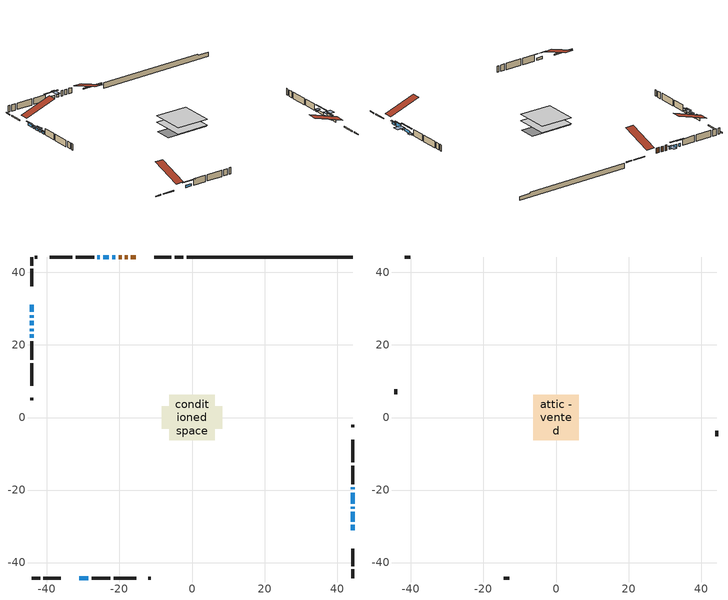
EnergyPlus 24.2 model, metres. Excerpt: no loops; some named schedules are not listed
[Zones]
conditioned space
 floor outside (Floor1 construction): -0.78,-0.78 -0.78,0.78 0.78,0.78 0.78,-0.78 z0.8
 floor outside (Floor2 construction): -3.25,-3.25 -3.25,3.25 3.25,3.25 3.25,-3.25 z0.8
 floor outside (Floor3 construction): -1.52,-1.52 -1.52,1.52 1.52,1.52 1.52,-1.52 z0.8
 floor adiabatic (AdiabaticFloorConstruction): -6.33,-6.33 -6.33,6.33 6.33,6.33 6.33,-6.33 z0.8
 floor foundation (Slab1 construction): -8.36,-3.07 -8.36,3.07 8.36,3.07 8.36,-3.07 z-1.18
 wall outside (RimJoist1 construction): -2.38,44.27 -4.74,44.27 / -44.27,-44.27 -41.91,-44.27 / -44.27,44.27 -44.27,41.91 / 44.27,-44.27 44.27,-41.91 z0.8:1.1
 wall outside (RimJoist3 construction): -5.67,44.27 -10.39,44.27 / -40.98,-44.27 -36.26,-44.27 / -44.27,40.98 -44.27,36.26 / 44.27,-40.98 44.27,-36.26 z0.8:1.1
 wall outside (AdiabaticWallConstruction 1): -15.5,44.27 -16.84,44.27 / -17.77,44.27 -18.52,44.27 / -19.44,44.27 -20.19,44.27 z0.8:2.83
 wall outside (AdiabaticWallConstruction): -31.15,-44.27 -28.61,-44.27 z0.8:1.61; -21.11,44.27 -22.03,44.27 / -44.27,31.15 -44.27,29.12 z0.8:1.82; -22.96,44.27 -24.53,44.27 z0.8:1.92; 44.27,-31.15 44.27,-29.63 / 44.27,-23.74 44.27,-20.69 / -44.27,24.45 -44.27,23.84 z0.8:1.72; 44.27,-28.7 44.27,-26.05 z0.8:2.38; 44.27,-25.13 44.27,-24.67 / 44.27,-19.77 44.27,-19.3 z0.8:1.11; -44.27,28.19 -44.27,27.58 z0.8:2.02; -44.27,26.65 -44.27,25.38 / -44.27,22.92 -44.27,22 z0.8:1.62; -25.46,44.27 -26.07,44.27 z0.8:1.87
 wall outside (Wall1 construction): -27,44.27 -32.13,44.27 / -27.68,-44.27 -22.55,-44.27 / -44.27,21.07 -44.27,15.94 / 44.27,-18.38 44.27,-13.25 z0.8:3.24
 wall outside (Wall2 construction): -33.06,44.27 -39.29,44.27 / -21.62,-44.27 -15.39,-44.27 / -44.27,15.01 -44.27,8.78 / 44.27,-12.32 44.27,-6.08 z0.8:3.24
 wall outside (Wall4 construction): -42.65,44.27 -43.34,44.27 / -12.03,-44.27 -11.34,-44.27 / -44.27,5.42 -44.27,4.73 / 44.27,-2.72 44.27,-2.03 z0.8:3.24
 wall foundation (FoundationWall1 construction): -1.45,44.27,-1.18 -1.45,44.27,0.8 39.7,44.27,0.8 39.7,44.27,0.31 44.27,44.27,0.31 44.27,44.27,-1.18
 window (WindowConstruction): -31.15,-44.27 -28.61,-44.27 z0.8:1.61
 window (WindowConstruction 5): -21.11,44.27 -22.03,44.27 z0.8:1.81
 window (WindowConstruction 6): -22.96,44.27 -24.53,44.27 z0.8:1.92
 window (WindowConstruction 7): 44.27,-31.15 44.27,-29.63 z0.8:1.71
 window (WindowConstruction 8): 44.27,-28.7 44.27,-26.05 z0.8:2.38
 window (WindowConstruction 9): -44.27,31.15 -44.27,29.12 z0.8:1.81
 window (WindowConstruction 13): 44.27,-25.13 44.27,-24.67 z0.8:1.1
 window (WindowConstruction 12): -44.27,28.19 -44.27,27.58 z0.8:2.02
 window (WindowConstruction 1): 44.27,-23.74 44.27,-20.69 z0.8:1.71
 window (WindowConstruction 2): -44.27,26.65 -44.27,25.38 z0.8:1.61
 window (WindowConstruction 10): -44.27,24.45 -44.27,23.84 z0.8:1.71
 window (WindowConstruction 11): 44.27,-19.76 44.27,-19.31 z0.8:1.1
 window (WindowConstruction 3): -44.27,22.91 -44.27,22 z0.8:1.61
 window (WindowConstruction 4): -25.46,44.27 -26.07,44.27 z0.8:1.87
 door (Door): -15.5,44.27 -16.84,44.27 z0.8:2.83
 door (Door 1): -17.77,44.27 -18.51,44.27 z0.8:2.83
 door (Door 2): -19.44,44.27 -20.18,44.27 z0.8:2.83
 ceiling adiabatic (AdiabaticFloorConstruction): 6.33,-6.33 6.33,6.33 -6.33,6.33 -6.33,-6.33 z0.8
attic - vented
 floor to conditioned space (Floor4 construction Reversed): -6.33,-6.33 -6.33,6.33 6.33,6.33 6.33,-6.33 z3.24
 wall outside (Wall3 construction): -40.22,44.27 -41.73,44.27 / -14.46,-44.27 -12.95,-44.27 / -44.27,7.85 -44.27,6.35 / 44.27,-5.16 44.27,-3.65 z0.8:3.24
 roof outside (Roof1 construction): -14.57,44.27,3.24 -14.57,31.95,7.35 -11.32,31.95,7.35 -11.32,44.27,3.24; -32.08,-44.27,3.24 -32.08,-31.95,7.35 -35.33,-31.95,7.35 -35.33,-44.27,3.24; -44.27,32.08,3.24 -31.95,32.08,7.35 -31.95,35.33,7.35 -44.27,35.33,3.24; 44.27,-32.08,3.24 31.95,-32.08,7.35 31.95,-35.33,7.35 44.27,-35.33,3.24
shading: -27.09,-44.27 -32.67,-44.27 -32.67,-44.57 -27.09,-44.57 z3.13; -22.33,44.27 -20.81,44.27 -20.81,47.32 -22.33,47.32 z2.11; -26.05,44.27 -21.44,44.27 -21.44,44.57 -26.05,44.57 z3.44; 44.27,-29.33 44.27,-31.45 44.73,-31.45 44.73,-29.33 z2.01; 44.27,-25.76 44.27,-29 44.73,-29 44.73,-25.76 z2.67; -44.27,28.66 -44.27,31.61 -44.73,31.61 -44.73,28.66 z2.28; 44.27,-23.76 44.27,-26.04 47.32,-26.04 47.32,-23.76 z2.02; 44.27,-19.17 44.27,-25.26 44.57,-25.26 44.57,-19.17 z3.24; -44.27,24.92 -44.27,27.11 -44.73,27.11 -44.73,24.92 z2.07; -44.27,22.93 -44.27,25.36 -44.73,25.36 -44.73,22.93 z2.63; 44.27,-19.01 44.27,-20.06 45.64,-20.06 45.64,-19.01 z1.4; -44.27,21.54 -44.27,23.37 -44.73,23.37 -44.73,21.54 z2.07; -27.59,44.27 -23.94,44.27 -23.94,44.57 -27.59,44.57 z3.39
[Building]
Building 1: Terrain=Suburbs
[Site:Location]
Yarmouth AP_NS: Latitude {deg}=43.83; Longitude {deg}=-66.09; Time Zone {hr}=-4; Elevation {m}=43; Keep Site Location Information=Yes
[Site:GroundTemperature:Shallow]
4.08235, 2.59375, 2.47453, 3.18095, 6.01682, 8.83948, 11.2866, 12.8368, 12.9685, 11.7076, 9.32295, 6.58688
[Site:WaterMainsTemperature]
Calculation Method=Schedule; Temperature Schedule=mains temperature schedule
[Material] Roughness=Rough; Thermal Absorptance=0.9
Name | Thickness {m} | Conductivity {W/m-K} | Density {kg/m3} | Specific Heat {J/kg-K} | Solar Absorptance | Visible Absorptance
asphalt or fiberglass shingles | 0.00635 | 0.162714 | 1121.4 | 1465.45 | 0.4 | 0.4
ceiling stud and cavity | 0.1397 | 0.0900535 | 65.682 | 1177.47 | 0.7 | 0.7
concrete 4.0 in. | 0.1016 | 1.803125 | 2242.8 | 837.4 | 0.7 | 0.7
concrete 8.0 in. | 0.2032 | 1.803125 | 2242.8 | 837.4 | 0.7 | 0.7
door material | 0.04445 | 0.053851 | 512.64 | 1214.23 | 0.7 | 0.7
door material 1 | 0.04445 | 0.188738 | 512.64 | 1214.23 | 0.7 | 0.7
floor covering | 0.0127 | 9.015625 | 54.468 | 1339.84 | 0.6 | 0.6
floor covering 1 | 0.0127 | 0.0433444 | 54.468 | 1339.84 | 0.6 | 0.6
floor rigid ins; wall rigid ins | 0.512978 | 0.029427 | 32.04 | 1214.23 | 0.7 | 0.7
floor stud and cavity | 0.0889 | 0.217151 | 50.32683 | 1063.81 | 0.7 | 0.7
floor stud and cavity 1 | 0.1397 | 0.0870696 | 92.3553 | 1139.71 | 0.7 | 0.7
floor stud and cavity 2 | 0.1397 | 0.078073 | 92.3553 | 1139.71 | 0.7 | 0.7
floor stud and cavity 3 | 0.1397 | 1.75129 | 37.0049 | 1207.88 | 0.7 | 0.7
furniture material conditioned space 1 | 0.1524 | 0.115458 | 640.8 | 1214.23 | 0.6 | 0.6
gypsum board | 0.0127 | 0.160291 | 801 | 837.4 | 0.6 | 0.6
osb sheathing 0.5 in. | 0.0127 | 0.115458 | 512.64 | 1214.23 | 0.7 | 0.7
osb sheathing 0.75 in. | 0.01905 | 0.115458 | 512.64 | 1214.23 | 0.7 | 0.7
osb sheathing 2.0 in. | 0.0508 | 0.115458 | 512.64 | 1214.23 | 0.7 | 0.7
rim joist stud and cavity | 0.0508 | 0.126838 | 50.32683 | 1063.81 | 0.6 | 0.6
rim joist stud and cavity 1 | 0.0508 | 0.033025 | 125.044 | 1163.47 | 0.6 | 0.6
wall stud and cavity | 0.1397 | 0.0964016 | 139.0536 | 1170.24 | 0.7 | 0.7
wall stud and cavity 1 | 0.1397 | 0.104668 | 139.0536 | 1170.24 | 0.7 | 0.7
wall stud and cavity 2 | 0.0889 | 6.1454 | 50.32683 | 1063.81 | 0.6 | 0.6
wall stud and cavity 3 | 0.1397 | 0.241647 | 139.0536 | 1170.24 | 0.7 | 0.7
wall stud and cavity 4 | 0.0889 | 0.380278 | 52.3479 | 1209.89 | 0.7 | 0.7
wall stud and cavity 5 | 0.0889 | 0.391764 | 83.0341 | 1211.67 | 0.7 | 0.7
wood siding | 0.0254 | 0.102417 | 544.68 | 1172.36 | 0.4 | 0.4
wood siding 1 | 0.00254 | 0.102417 | 544.68 | 1172.36 | 0.4 | 0.4
wood siding 2; wood siding 3; wood siding 4 | 0.0254 | 0.102417 | 544.68 | 1172.36 | 0.7 | 0.7
[WindowMaterial:SimpleGlazingSystem]
Name | U-Factor {W/m2-K} | Solar Heat Gain Coefficient
WindowMaterial | 2.77995 | 0.57
WindowMaterial 1 | 2.78222 | 0.56
WindowMaterial 10 | 4.57874 | 0.53
WindowMaterial 11 | 5.14938 | 0.64
WindowMaterial 2 | 2.77484 | 0.54
WindowMaterial 3 | 2.76689 | 0.48
WindowMaterial 4 | 2.77597 | 0.52
WindowMaterial 5 | 2.787898 | 0.61
WindowMaterial 6 | 2.78392 | 0.59
WindowMaterial 7 | 2.7913 | 0.7
WindowMaterial 8 | 2.77825 | 0.53
WindowMaterial 9 | 2.97868 | 0.61
[Construction]
AdiabaticFloorConstruction: floor stud and cavity 3, floor rigid ins, osb sheathing 0.75 in., floor covering 1
AdiabaticWallConstruction: wood siding 3, wall rigid ins, wall stud and cavity 4, gypsum board
AdiabaticWallConstruction 1: wood siding 4, wall rigid ins, wall stud and cavity 4, gypsum board
Door: door material
Door 1; Door 2: door material 1
Floor1 construction: floor stud and cavity, floor covering
Floor2 construction: floor stud and cavity 1, osb sheathing 0.75 in., floor covering 1
Floor3 construction: floor stud and cavity 2, osb sheathing 0.75 in., floor covering 1
Floor4 construction Reversed: gypsum board, ceiling stud and cavity
FoundationWall1 construction: concrete 8.0 in.
furniture construction conditioned space 1: furniture material conditioned space 1
PartitionWallConstruction: gypsum board, wall stud and cavity 5, gypsum board
RimJoist1 construction: wood siding 2, rim joist stud and cavity
RimJoist3 construction: wood siding 2, osb sheathing 2.0 in., rim joist stud and cavity 1
Roof1 construction: asphalt or fiberglass shingles
Slab1 construction: concrete 4.0 in.
Wall1 construction: wood siding, osb sheathing 0.5 in., wall stud and cavity, gypsum board
Wall2 construction: wood siding, osb sheathing 0.5 in., wall stud and cavity 1, gypsum board
Wall3 construction: wood siding 1, wall stud and cavity 2
Wall4 construction: wood siding, osb sheathing 0.5 in., wall stud and cavity 3, gypsum board
WindowConstruction; WindowConstruction 2: WindowMaterial
WindowConstruction 1: WindowMaterial 1
WindowConstruction 10: WindowMaterial 9
WindowConstruction 11; WindowConstruction 13: WindowMaterial 10
WindowConstruction 12: WindowMaterial 11
WindowConstruction 3: WindowMaterial 2
WindowConstruction 4: WindowMaterial 3
WindowConstruction 5: WindowMaterial 4
WindowConstruction 6: WindowMaterial 5
WindowConstruction 7: WindowMaterial 6
WindowConstruction 8: WindowMaterial 7
WindowConstruction 9: WindowMaterial 8
[Zone] Multiplier=1; Part of Total Floor Area=Yes
Name | Volume {m3}
attic - vented | 106.827
conditioned space | 577.1
[Space]
Name | Zone | Volume {m3}
attic - vented 1 | attic - vented | 106.827
conditioned space 1 | conditioned space | 577.1
[ZoneInfiltration:EffectiveLeakageArea]
infil attic - vented 1: Zone or Space=attic - vented 1; Schedule=Always On Discrete; Effective Air Leakage Area {cm2}=5824; Stack Coefficient=0.000455282; Wind Coefficient=1.44165e-05
[ZoneMixing]
whole house fan mix: Zone or Space=attic - vented; Schedule=Always On Continuous; Design Flow Rate Calculation Method=Flow/Zone; Design Flow Rate {m3/s}=0; Source Zone or Space=conditioned space
[SurfaceProperty:ExposedFoundationPerimeter]
Slab1: Exposed Perimeter Calculation Method=TotalExposedPerimeter; Total Exposed Perimeter {m}=45.72
[InternalMass] Zone or ZoneList=conditioned space; Space or SpaceList=conditioned space 1
Name | Construction | Surface Area {m2}
furniture mass conditioned space 1 | furniture construction conditioned space 1 | 126.744
partition wall mass | PartitionWallConstruction | 316.861
[Lights]
interior lighting: Zone or ZoneList or Space or SpaceList=conditioned space 1; Schedule=interior lighting schedule; Design Level Calculation Method=LightingLevel; Lighting Level {W}=343.2; Return Air Fraction=0; Fraction Radiant=0.6; Fraction Visible=0.2; Fraction Replaceable=1
[People]
occupants: Zone or ZoneList or Space or SpaceList=conditioned space 1; Number of People Schedule=occupants schedule; Number of People Calculation Method=People; Number of People=3; Fraction Radiant=0.314171; Sensible Heat Fraction=0.56303; Activity Level Schedule=occupants activity schedule; Carbon Dioxide Generation Rate {m3/s-W}=0; Enable ASHRAE 55 Comfort Warnings=No; Mean Radiant Temperature Calculation Type=EnclosureAveraged
[ElectricEquipment] Zone or ZoneList or Space or SpaceList=conditioned space 1; Design Level Calculation Method=EquipmentLevel
Name | Schedule | Design Level {W} | Fraction Latent | Fraction Radiant | Fraction Lost
clothes dryer | clothes dryer schedule | 140.772 | 0.015 | 0.081 | 0.85
clothes washer | clothes washer schedule | 32.1985 | 0.03 | 0.162 | 0.7
cooking range | cooking range schedule | 215.147 | 0.08 | 0.432 | 0.2
dishwasher | dishwasher schedule | 66.8632 | 0.3 | 0.18 | 0.4
fridge | fridge schedule | 72.9452 | 0 | 0.6 | 0
mech vent bath fan 0 | mech vent bath fan 0 schedule | 50.2 | 0 | 0 | 1
mech vent house fan | mech vent house fan schedule | 0 | 0 | 0 | 1
mech vent house fan cfis | mech vent house fan cfis schedule | 0 | 0 | 0 | 0
mech vent range fan 0 | mech vent range fan 0 schedule | 57 | 0 | 0 | 1
misc plug loads | misc plug loads schedule | 494.7 | 0.045 | 0.513 | 0.1
whole house fan | Always On Discrete | 0 | 0 | 0 | 1
[OtherEquipment] Zone or ZoneList or Space or SpaceList=conditioned space 1; Design Level Calculation Method=EquipmentLevel
Name | Fuel Type | Schedule | Design Level {W} | Fraction Latent | Fraction Radiant | Fraction Lost
clothes dryer 1 | Electricity | clothes dryer schedule | 0 | 0.015 | 0.081 | 0.85
cooking range 1 | Electricity | cooking range schedule | 0 | 0.08 | 0.432 | 0.2
general water use latent | None | general water use schedule | 62.594 | 1 | 0 | 0
general water use sensible | None | general water use schedule | -61.6891 | 0 | 0.6 | 0
mech vent house fan latent load | None | Always On Discrete | 0 | 1 | 0 | 0
mech vent house fan sensible load | None | Always On Discrete | 0 | 0 | 0 | 0
water heater energy adjustment1 | Electricity | Always On Discrete | 0.01 | 0 | 0 | 1
[ZoneInfiltration:DesignFlowRate] Zone or ZoneList or Space or SpaceList=conditioned space 1; Schedule=Always On Discrete; Design Flow Rate Calculation Method=Flow/Zone; Design Flow Rate {m3/s}=0
infil flow; natural vent flow; whole house fan flow
[Foundation:Kiva]
Foundation Kiva 1: Initial Indoor Air Temperature {C}=18; Wall Height Above Grade {m}=0.800009; Wall Depth Below Slab {m}=0.2032
[Foundation:Kiva:Settings]
Soil Conductivity {W/m-K}=0.849921; Soil Density {kg/m3}=1842.3; Soil Specific Heat {J/kg-K}=418.7; Ground Solar Absorptivity=0.9; Ground Thermal Absorptivity=0.9; Ground Surface Roughness {m}=0.03; Far-Field Width {m}=40; Deep-Ground Boundary Condition=ZeroFlux; Deep-Ground Depth {m}=40; Minimum Cell Dimension {m}=0.2; Maximum Cell Growth Coefficient=3; Simulation Timestep=Timestep
[Exterior:Lights]
exterior lighting: Schedule=exterior lighting schedule; Design Level {W}=75.6
[Schedule:Constant]
Name | Hourly Value
Always On Continuous; mech vent house fan schedule; mech vent house fan cfis schedule; Always On Discrete | 1
occupants activity schedule | 117.228
fridge schedule | 0
[Schedule:Week:Daily]
interior lighting schedule Week Rule - Jan1-Jan27: interior lighting schedule day, interior lighting schedule day, interior lighting schedule day, interior lighting schedule day, interior lighting schedule day, interior lighting schedule day, interior lighting schedule day, interior lighting schedule default day, interior lighting schedule default day, interior lighting schedule default day, interior lighting schedule default day, interior lighting schedule default day
interior lighting schedule Week Rule - Jan28-Feb3: interior lighting schedule day, interior lighting schedule day, interior lighting schedule day, interior lighting schedule day, interior lighting schedule day 1, interior lighting schedule day 1, interior lighting schedule day 1, interior lighting schedule default day, interior lighting schedule default day, interior lighting schedule default day, interior lighting schedule default day, interior lighting schedule default day
interior lighting schedule Week Rule - Feb4-Feb24: interior lighting schedule day 1, interior lighting schedule day 1, interior lighting schedule day 1, interior lighting schedule day 1, interior lighting schedule day 1, interior lighting schedule day 1, interior lighting schedule day 1, interior lighting schedule default day, interior lighting schedule default day, interior lighting schedule default day, interior lighting schedule default day, interior lighting schedule default day
interior lighting schedule Week Rule - Feb25-Mar3: interior lighting schedule day 1, interior lighting schedule day 1, interior lighting schedule day 1, interior lighting schedule day 1, interior lighting schedule day 2, interior lighting schedule day 2, interior lighting schedule day 2, interior lighting schedule default day, interior lighting schedule default day, interior lighting schedule default day, interior lighting schedule default day, interior lighting schedule default day
interior lighting schedule Week Rule - Mar4-Mar31: interior lighting schedule day 2, interior lighting schedule day 2, interior lighting schedule day 2, interior lighting schedule day 2, interior lighting schedule day 2, interior lighting schedule day 2, interior lighting schedule day 2, interior lighting schedule default day, interior lighting schedule default day, interior lighting schedule default day, interior lighting schedule default day, interior lighting schedule default day
interior lighting schedule Week Rule - Apr1-Apr28: interior lighting schedule day 3, interior lighting schedule day 3, interior lighting schedule day 3, interior lighting schedule day 3, interior lighting schedule day 3, interior lighting schedule day 3, interior lighting schedule day 3, interior lighting schedule default day, interior lighting schedule default day, interior lighting schedule default day, interior lighting schedule default day, interior lighting schedule default day
interior lighting schedule Week Rule - Apr29-May5: interior lighting schedule day 3, interior lighting schedule day 3, interior lighting schedule day 4, interior lighting schedule day 4, interior lighting schedule day 4, interior lighting schedule day 4, interior lighting schedule day 4, interior lighting schedule default day, interior lighting schedule default day, interior lighting schedule default day, interior lighting schedule default day, interior lighting schedule default day
interior lighting schedule Week Rule - May6-May26: interior lighting schedule day 4, interior lighting schedule day 4, interior lighting schedule day 4, interior lighting schedule day 4, interior lighting schedule day 4, interior lighting schedule day 4, interior lighting schedule day 4, interior lighting schedule default day, interior lighting schedule default day, interior lighting schedule default day, interior lighting schedule default day, interior lighting schedule default day
interior lighting schedule Week Rule - May27-Jun2: interior lighting schedule day 4, interior lighting schedule day 4, interior lighting schedule day 4, interior lighting schedule day 4, interior lighting schedule day 4, interior lighting schedule day 5, interior lighting schedule day 5, interior lighting schedule default day, interior lighting schedule default day, interior lighting schedule default day, interior lighting schedule default day, interior lighting schedule default day
interior lighting schedule Week Rule - Jun3-Jun30: interior lighting schedule day 5, interior lighting schedule day 5, interior lighting schedule day 5, interior lighting schedule day 5, interior lighting schedule day 5, interior lighting schedule day 5, interior lighting schedule day 5, interior lighting schedule default day, interior lighting schedule default day, interior lighting schedule default day, interior lighting schedule default day, interior lighting schedule default day
interior lighting schedule Week Rule - Jul1-Jul28: interior lighting schedule day 6, interior lighting schedule day 6, interior lighting schedule day 6, interior lighting schedule day 6, interior lighting schedule day 6, interior lighting schedule day 6, interior lighting schedule day 6, interior lighting schedule default day, interior lighting schedule default day, interior lighting schedule default day, interior lighting schedule default day, interior lighting schedule default day
interior lighting schedule Week Rule - Jul29-Aug4: interior lighting schedule day 6, interior lighting schedule day 6, interior lighting schedule day 6, interior lighting schedule day 7, interior lighting schedule day 7, interior lighting schedule day 7, interior lighting schedule day 7, interior lighting schedule default day, interior lighting schedule default day, interior lighting schedule default day, interior lighting schedule default day, interior lighting schedule default day
interior lighting schedule Week Rule - Aug5-Aug25: interior lighting schedule day 7, interior lighting schedule day 7, interior lighting schedule day 7, interior lighting schedule day 7, interior lighting schedule day 7, interior lighting schedule day 7, interior lighting schedule day 7, interior lighting schedule default day, interior lighting schedule default day, interior lighting schedule default day, interior lighting schedule default day, interior lighting schedule default day
interior lighting schedule Week Rule - Aug26-Sep1: interior lighting schedule day 7, interior lighting schedule day 7, interior lighting schedule day 7, interior lighting schedule day 7, interior lighting schedule day 7, interior lighting schedule day 7, interior lighting schedule day 8, interior lighting schedule default day, interior lighting schedule default day, interior lighting schedule default day, interior lighting schedule default day, interior lighting schedule default day
interior lighting schedule Week Rule - Sep2-Sep29: interior lighting schedule day 8, interior lighting schedule day 8, interior lighting schedule day 8, interior lighting schedule day 8, interior lighting schedule day 8, interior lighting schedule day 8, interior lighting schedule day 8, interior lighting schedule default day, interior lighting schedule default day, interior lighting schedule default day, interior lighting schedule default day, interior lighting schedule default day
interior lighting schedule Week Rule - Sep30-Oct6: interior lighting schedule day 8, interior lighting schedule day 9, interior lighting schedule day 9, interior lighting schedule day 9, interior lighting schedule day 9, interior lighting schedule day 9, interior lighting schedule day 9, interior lighting schedule default day, interior lighting schedule default day, interior lighting schedule default day, interior lighting schedule default day, interior lighting schedule default day
interior lighting schedule Week Rule - Oct7-Oct27: interior lighting schedule day 9, interior lighting schedule day 9, interior lighting schedule day 9, interior lighting schedule day 9, interior lighting schedule day 9, interior lighting schedule day 9, interior lighting schedule day 9, interior lighting schedule default day, interior lighting schedule default day, interior lighting schedule default day, interior lighting schedule default day, interior lighting schedule default day
interior lighting schedule Week Rule - Oct28-Nov3: interior lighting schedule day 9, interior lighting schedule day 9, interior lighting schedule day 9, interior lighting schedule day 9, interior lighting schedule day 10, interior lighting schedule day 10, interior lighting schedule day 10, interior lighting schedule default day, interior lighting schedule default day, interior lighting schedule default day, interior lighting schedule default day, interior lighting schedule default day
interior lighting schedule Week Rule - Nov4-Nov24: interior lighting schedule day 10, interior lighting schedule day 10, interior lighting schedule day 10, interior lighting schedule day 10, interior lighting schedule day 10, interior lighting schedule day 10, interior lighting schedule day 10, interior lighting schedule default day, interior lighting schedule default day, interior lighting schedule default day, interior lighting schedule default day, interior lighting schedule default day
interior lighting schedule Week Rule - Nov25-Dec1: interior lighting schedule day 10, interior lighting schedule day 10, interior lighting schedule day 10, interior lighting schedule day 10, interior lighting schedule day 10, interior lighting schedule day 10, interior lighting schedule day 11, interior lighting schedule default day, interior lighting schedule default day, interior lighting schedule default day, interior lighting schedule default day, interior lighting schedule default day
interior lighting schedule Week Rule - Dec2-Dec31: interior lighting schedule day 11, interior lighting schedule day 11, interior lighting schedule day 11, interior lighting schedule day 11, interior lighting schedule day 11, interior lighting schedule day 11, interior lighting schedule day 11, interior lighting schedule default day, interior lighting schedule default day, interior lighting schedule default day, interior lighting schedule default day, interior lighting schedule default day
occupants schedule Week Rule - Jan1-Dec31: occupants schedule day, occupants schedule day, occupants schedule day, occupants schedule day, occupants schedule day, occupants schedule day, occupants schedule day, occupants schedule default day, occupants schedule default day, occupants schedule default day, occupants schedule default day, occupants schedule default day
clothes dryer schedule Week Rule - Jan1-Dec31: clothes dryer schedule day, clothes dryer schedule day, clothes dryer schedule day, clothes dryer schedule day, clothes dryer schedule day, clothes dryer schedule day, clothes dryer schedule day, clothes dryer schedule default day, clothes dryer schedule default day, clothes dryer schedule default day, clothes dryer schedule default day, clothes dryer schedule default day
clothes washer schedule Week Rule - Jan1-Dec31: clothes washer schedule day, clothes washer schedule day, clothes washer schedule day, clothes washer schedule day, clothes washer schedule day, clothes washer schedule day, clothes washer schedule day, clothes washer schedule default day, clothes washer schedule default day, clothes washer schedule default day, clothes washer schedule default day, clothes washer schedule default day
cooking range schedule Week Rule - Jan1-Dec31: cooking range schedule day, cooking range schedule day, cooking range schedule day, cooking range schedule day, cooking range schedule day, cooking range schedule day, cooking range schedule day, cooking range schedule default day, cooking range schedule default day, cooking range schedule default day, cooking range schedule default day, cooking range schedule default day
dishwasher schedule Week Rule - Jan1-Dec31: dishwasher schedule day, dishwasher schedule day, dishwasher schedule day, dishwasher schedule day, dishwasher schedule day, dishwasher schedule day, dishwasher schedule day, dishwasher schedule default day, dishwasher schedule default day, dishwasher schedule default day, dishwasher schedule default day, dishwasher schedule default day
mech vent bath fan 0 schedule Week Rule - Jan1-Dec31: mech vent bath fan 0 schedule day, mech vent bath fan 0 schedule day, mech vent bath fan 0 schedule day, mech vent bath fan 0 schedule day, mech vent bath fan 0 schedule day, mech vent bath fan 0 schedule day, mech vent bath fan 0 schedule day, mech vent bath fan 0 schedule default day, mech vent bath fan 0 schedule default day, mech vent bath fan 0 schedule default day, mech vent bath fan 0 schedule default day, mech vent bath fan 0 schedule default day
mech vent range fan 0 schedule Week Rule - Jan1-Dec31: mech vent range fan 0 schedule day, mech vent range fan 0 schedule day, mech vent range fan 0 schedule day, mech vent range fan 0 schedule day, mech vent range fan 0 schedule day, mech vent range fan 0 schedule day, mech vent range fan 0 schedule day, mech vent range fan 0 schedule default day, mech vent range fan 0 schedule default day, mech vent range fan 0 schedule default day, mech vent range fan 0 schedule default day, mech vent range fan 0 schedule default day
misc plug loads schedule Week Rule - Jan1-Dec31: misc plug loads schedule day, misc plug loads schedule day, misc plug loads schedule day, misc plug loads schedule day, misc plug loads schedule day, misc plug loads schedule day, misc plug loads schedule day, misc plug loads schedule default day, misc plug loads schedule default day, misc plug loads schedule default day, misc plug loads schedule default day, misc plug loads schedule default day
general water use schedule Week Rule - Jan1-Dec31: general water use schedule day, general water use schedule day, general water use schedule day, general water use schedule day, general water use schedule day, general water use schedule day, general water use schedule day, general water use schedule default day, general water use schedule default day, general water use schedule default day, general water use schedule default day, general water use schedule default day
exterior lighting schedule Week Rule - Jan1-Jan27: exterior lighting schedule day, exterior lighting schedule day, exterior lighting schedule day, exterior lighting schedule day, exterior lighting schedule day, exterior lighting schedule day, exterior lighting schedule day, exterior lighting schedule default day, exterior lighting schedule default day, exterior lighting schedule default day, exterior lighting schedule default day, exterior lighting schedule default day
exterior lighting schedule Week Rule - Jan28-Feb3: exterior lighting schedule day, exterior lighting schedule day, exterior lighting schedule day, exterior lighting schedule day, exterior lighting schedule day 1, exterior lighting schedule day 1, exterior lighting schedule day 1, exterior lighting schedule default day, exterior lighting schedule default day, exterior lighting schedule default day, exterior lighting schedule default day, exterior lighting schedule default day
exterior lighting schedule Week Rule - Feb4-Feb24: exterior lighting schedule day 1, exterior lighting schedule day 1, exterior lighting schedule day 1, exterior lighting schedule day 1, exterior lighting schedule day 1, exterior lighting schedule day 1, exterior lighting schedule day 1, exterior lighting schedule default day, exterior lighting schedule default day, exterior lighting schedule default day, exterior lighting schedule default day, exterior lighting schedule default day
exterior lighting schedule Week Rule - Feb25-Mar3: exterior lighting schedule day 1, exterior lighting schedule day 1, exterior lighting schedule day 1, exterior lighting schedule day 1, exterior lighting schedule day 2, exterior lighting schedule day 2, exterior lighting schedule day 2, exterior lighting schedule default day, exterior lighting schedule default day, exterior lighting schedule default day, exterior lighting schedule default day, exterior lighting schedule default day
exterior lighting schedule Week Rule - Mar4-Mar31: exterior lighting schedule day 2, exterior lighting schedule day 2, exterior lighting schedule day 2, exterior lighting schedule day 2, exterior lighting schedule day 2, exterior lighting schedule day 2, exterior lighting schedule day 2, exterior lighting schedule default day, exterior lighting schedule default day, exterior lighting schedule default day, exterior lighting schedule default day, exterior lighting schedule default day
exterior lighting schedule Week Rule - Apr1-Apr28: exterior lighting schedule day 3, exterior lighting schedule day 3, exterior lighting schedule day 3, exterior lighting schedule day 3, exterior lighting schedule day 3, exterior lighting schedule day 3, exterior lighting schedule day 3, exterior lighting schedule default day, exterior lighting schedule default day, exterior lighting schedule default day, exterior lighting schedule default day, exterior lighting schedule default day
exterior lighting schedule Week Rule - Apr29-May5: exterior lighting schedule day 3, exterior lighting schedule day 3, exterior lighting schedule day 4, exterior lighting schedule day 4, exterior lighting schedule day 4, exterior lighting schedule day 4, exterior lighting schedule day 4, exterior lighting schedule default day, exterior lighting schedule default day, exterior lighting schedule default day, exterior lighting schedule default day, exterior lighting schedule default day
exterior lighting schedule Week Rule - May6-May26: exterior lighting schedule day 4, exterior lighting schedule day 4, exterior lighting schedule day 4, exterior lighting schedule day 4, exterior lighting schedule day 4, exterior lighting schedule day 4, exterior lighting schedule day 4, exterior lighting schedule default day, exterior lighting schedule default day, exterior lighting schedule default day, exterior lighting schedule default day, exterior lighting schedule default day
exterior lighting schedule Week Rule - May27-Jun2: exterior lighting schedule day 4, exterior lighting schedule day 4, exterior lighting schedule day 4, exterior lighting schedule day 4, exterior lighting schedule day 4, exterior lighting schedule day 5, exterior lighting schedule day 5, exterior lighting schedule default day, exterior lighting schedule default day, exterior lighting schedule default day, exterior lighting schedule default day, exterior lighting schedule default day
exterior lighting schedule Week Rule - Jun3-Jun30: exterior lighting schedule day 5, exterior lighting schedule day 5, exterior lighting schedule day 5, exterior lighting schedule day 5, exterior lighting schedule day 5, exterior lighting schedule day 5, exterior lighting schedule day 5, exterior lighting schedule default day, exterior lighting schedule default day, exterior lighting schedule default day, exterior lighting schedule default day, exterior lighting schedule default day
exterior lighting schedule Week Rule - Jul1-Jul28: exterior lighting schedule day 6, exterior lighting schedule day 6, exterior lighting schedule day 6, exterior lighting schedule day 6, exterior lighting schedule day 6, exterior lighting schedule day 6, exterior lighting schedule day 6, exterior lighting schedule default day, exterior lighting schedule default day, exterior lighting schedule default day, exterior lighting schedule default day, exterior lighting schedule default day
exterior lighting schedule Week Rule - Jul29-Aug4: exterior lighting schedule day 6, exterior lighting schedule day 6, exterior lighting schedule day 6, exterior lighting schedule day 7, exterior lighting schedule day 7, exterior lighting schedule day 7, exterior lighting schedule day 7, exterior lighting schedule default day, exterior lighting schedule default day, exterior lighting schedule default day, exterior lighting schedule default day, exterior lighting schedule default day
exterior lighting schedule Week Rule - Aug5-Aug25: exterior lighting schedule day 7, exterior lighting schedule day 7, exterior lighting schedule day 7, exterior lighting schedule day 7, exterior lighting schedule day 7, exterior lighting schedule day 7, exterior lighting schedule day 7, exterior lighting schedule default day, exterior lighting schedule default day, exterior lighting schedule default day, exterior lighting schedule default day, exterior lighting schedule default day
[Schedule:Year]
interior lighting schedule: interior lighting schedule Week Rule - Jan1-Jan27, 1, 1, 1, 27, interior lighting schedule Week Rule - Jan28-Feb3, 1, 28, 2, 3, interior lighting schedule Week Rule - Feb4-Feb24, 2, 4, 2, 24, interior lighting schedule Week Rule - Feb25-Mar3, 2, 25, 3, 3, interior lighting schedule Week Rule - Mar4-Mar31, 3, 4, 3, 31, interior lighting schedule Week Rule - Apr1-Apr28, 4, 1, 4, 28, interior lighting schedule Week Rule - Apr29-May5, 4, 29, 5, 5, interior lighting schedule Week Rule - May6-May26, 5, 6, 5, 26, interior lighting schedule Week Rule - May27-Jun2, 5, 27, 6, 2, interior lighting schedule Week Rule - Jun3-Jun30, 6, 3, 6, 30, interior lighting schedule Week Rule - Jul1-Jul28, 7, 1, 7, 28, interior lighting schedule Week Rule - Jul29-Aug4, 7, 29, 8, 4, interior lighting schedule Week Rule - Aug5-Aug25, 8, 5, 8, 25, interior lighting schedule Week Rule - Aug26-Sep1, 8, 26, 9, 1, interior lighting schedule Week Rule - Sep2-Sep29, 9, 2, 9, 29, interior lighting schedule Week Rule - Sep30-Oct6, 9, 30, 10, 6, interior lighting schedule Week Rule - Oct7-Oct27, 10, 7, 10, 27, interior lighting schedule Week Rule - Oct28-Nov3, 10, 28, 11, 3, interior lighting schedule Week Rule - Nov4-Nov24, 11, 4, 11, 24, interior lighting schedule Week Rule - Nov25-Dec1, 11, 25, 12, 1, interior lighting schedule Week Rule - Dec2-Dec31, 12, 2, 12, 31
occupants schedule: occupants schedule Week Rule - Jan1-Dec31, 1, 1, 12, 31
clothes dryer schedule: clothes dryer schedule Week Rule - Jan1-Dec31, 1, 1, 12, 31
clothes washer schedule: clothes washer schedule Week Rule - Jan1-Dec31, 1, 1, 12, 31
cooking range schedule: cooking range schedule Week Rule - Jan1-Dec31, 1, 1, 12, 31
dishwasher schedule: dishwasher schedule Week Rule - Jan1-Dec31, 1, 1, 12, 31
mech vent bath fan 0 schedule: mech vent bath fan 0 schedule Week Rule - Jan1-Dec31, 1, 1, 12, 31
mech vent range fan 0 schedule: mech vent range fan 0 schedule Week Rule - Jan1-Dec31, 1, 1, 12, 31
misc plug loads schedule: misc plug loads schedule Week Rule - Jan1-Dec31, 1, 1, 12, 31
general water use schedule: general water use schedule Week Rule - Jan1-Dec31, 1, 1, 12, 31
exterior lighting schedule: exterior lighting schedule Week Rule - Jan1-Jan27, 1, 1, 1, 27, exterior lighting schedule Week Rule - Jan28-Feb3, 1, 28, 2, 3, exterior lighting schedule Week Rule - Feb4-Feb24, 2, 4, 2, 24, exterior lighting schedule Week Rule - Feb25-Mar3, 2, 25, 3, 3, exterior lighting schedule Week Rule - Mar4-Mar31, 3, 4, 3, 31, exterior lighting schedule Week Rule - Apr1-Apr28, 4, 1, 4, 28, exterior lighting schedule Week Rule - Apr29-May5, 4, 29, 5, 5, exterior lighting schedule Week Rule - May6-May26, 5, 6, 5, 26, exterior lighting schedule Week Rule - May27-Jun2, 5, 27, 6, 2, exterior lighting schedule Week Rule - Jun3-Jun30, 6, 3, 6, 30, exterior lighting schedule Week Rule - Jul1-Jul28, 7, 1, 7, 28, exterior lighting schedule Week Rule - Jul29-Aug4, 7, 29, 8, 4, exterior lighting schedule Week Rule - Aug5-Aug25, 8, 5, 8, 25, exterior lighting schedule Week Rule - Aug26-Sep1, 8, 26, 9, 1, exterior lighting schedule Week Rule - Sep2-Sep29, 9, 2, 9, 29, exterior lighting schedule Week Rule - Sep30-Oct6, 9, 30, 10, 6, exterior lighting schedule Week Rule - Oct7-Oct27, 10, 7, 10, 27, exterior lighting schedule Week Rule - Oct28-Nov3, 10, 28, 11, 3, exterior lighting schedule Week Rule - Nov4-Nov24, 11, 4, 11, 24, exterior lighting schedule Week Rule - Nov25-Dec1, 11, 25, 12, 1, exterior lighting schedule Week Rule - Dec2-Dec31, 12, 2, 12, 31
[Schedule:Compact]
mains temperature schedule: Through: 01/01, For: AllDays, Until: 24:00, 8.11167, Through: 01/02, For: AllDays, Until: 24:00, 8.06167, Through: 01/03, For: AllDays, Until: 24:00, 8.01222, Through: 01/04, For: AllDays, Until: 24:00, 7.96333, Through: 01/05, For: AllDays, Until: 24:00, 7.91556, Through: 01/06, For: AllDays, Until: 24:00, 7.86889, Through: 01/07, For: AllDays, Until: 24:00, 7.82278, Through: 01/08, For: AllDays, Until: 24:00, 7.77778, Through: 01/09, For: AllDays, Until: 24:00, 7.73333, Through: 01/10, For: AllDays, Until: 24:00, 7.69056, Through: 01/11, For: AllDays, Until: 24:00, 7.64778, Through: 01/12, For: AllDays, Until: 24:00, 7.60667, Through: 01/13, For: AllDays, Until: 24:00, 7.56611, Through: 01/14, For: AllDays, Until: 24:00, 7.52722, Through: 01/15, For: AllDays, Until: 24:00, 7.48833, Through: 01/16, For: AllDays, Until: 24:00, 7.45111, Through: 01/17, For: AllDays, Until: 24:00, 7.415, Through: 01/18, For: AllDays, Until: 24:00, 7.37944, Through: 01/19, For: AllDays, Until: 24:00, 7.345, Through: 01/20, For: AllDays, Until: 24:00, 7.31222, Through: 01/21, For: AllDays, Until: 24:00, 7.28, Through: 01/22, For: AllDays, Until: 24:00, 7.24889, Through: 01/23, For: AllDays, Until: 24:00, 7.21889, Through: 01/24, For: AllDays, Until: 24:00, 7.18944, Through: 01/25, For: AllDays, Until: 24:00, 7.16167, Through: 01/26, For: AllDays, Until: 24:00, 7.135, Through: 01/27, For: AllDays, Until: 24:00, 7.10944, Through: 01/28, For: AllDays, Until: 24:00, 7.085, Through: 01/29, For: AllDays, Until: 24:00, 7.06167, Through: 01/30, For: AllDays, Until: 24:00, 7.03944, Through: 01/31, For: AllDays, Until: 24:00, 7.01833, Through: 02/01, For: AllDays, Until: 24:00, 6.99833, Through: 02/02, For: AllDays, Until: 24:00, 6.97944, Through: 02/03, For: AllDays, Until: 24:00, 6.96167, Through: 02/04, For: AllDays, Until: 24:00, 6.945, Through: 02/05, For: AllDays, Until: 24:00, 6.93, Through: 02/06, For: AllDays, Until: 24:00, 6.91556, Through: 02/07, For: AllDays, Until: 24:00, 6.90278, Through: 02/08, For: AllDays, Until: 24:00, 6.89111, Through: 02/09, For: AllDays, Until: 24:00, 6.88, Through: 02/10, For: AllDays, Until: 24:00, 6.87056, Through: 02/11, For: AllDays, Until: 24:00, 6.86222, Through: 02/12, For: AllDays, Until: 24:00, 6.85556, Through: 02/13, For: AllDays, Until: 24:00, 6.84944, Through: 02/14, For: AllDays, Until: 24:00, 6.845, Through: 02/15, For: AllDays, Until: 24:00, 6.84167, Through: 02/16, For: AllDays, Until: 24:00, 6.83889, Through: 02/17, For: AllDays, Until: 24:00, 6.83778, Through: 02/18, For: AllDays, Until: 24:00, 6.83833, Through: 02/19, For: AllDays, Until: 24:00, 6.83944, Through: 02/20, For: AllDays, Until: 24:00, 6.84222, Through: 02/21, For: AllDays, Until: 24:00, 6.84556, Through: 02/22, For: AllDays, Until: 24:00, 6.85056, Through: 02/23, For: AllDays, Until: 24:00, 6.85667, Through: 02/24, For: AllDays, Until: 24:00, 6.86389, Through: 02/25, For: AllDays, Until: 24:00, 6.87222, Through: 02/26, For: AllDays, Until: 24:00, 6.88222, Through: 02/27, For: AllDays, Until: 24:00, 6.89278, Through: 02/28, For: AllDays, Until: 24:00, 6.905, Through: 03/01, For: AllDays, Until: 24:00, 6.91833, Through: 03/02, For: AllDays, Until: 24:00, 6.93278, Through: 03/03, For: AllDays, Until: 24:00, 6.94833, Through: 03/04, For: AllDays, Until: 24:00, 6.965, Through: 03/05, For: AllDays, Until: 24:00, 6.98278, Through: 03/06, For: AllDays, Until: 24:00, 7.00167, Through: 03/07, For: AllDays, Until: 24:00, 7.02222, Through: 03/08, For: AllDays, Until: 24:00, 7.04333, Through: 03/09, For: AllDays, Until: 24:00, 7.06611, Through: 03/10, For: AllDays, Until: 24:00, 7.08944, Through: 03/11, For: AllDays, Until: 24:00, 7.11444, Through: 03/12, For: AllDays, Until: 24:00, 7.14, Through: 03/13, For: AllDays, Until: 24:00, 7.16722, Through: 03/14, For: AllDays, Until: 24:00, 7.195, Through: 03/15, For: AllDays, Until: 24:00, 7.22444, Through: 03/16, For: AllDays, Until: 24:00, 7.25444, Through: 03/17, For: AllDays, Until: 24:00, 7.28556, Through: 03/18, For: AllDays, Until: 24:00, 7.31833, Through: 03/19, For: AllDays, Until: 24:00, 7.35167, Through: 03/20, For: AllDays, Until: 24:00, 7.38611, Through: 03/21, For: AllDays, Until: 24:00, 7.42167, Through: 03/22, For: AllDays, Until: 24:00, 7.45833, Through: 03/23, For: AllDays, Until: 24:00, 7.49556, Through: 03/24, For: AllDays, Until: 24:00, 7.53444, Through: 03/25, For: AllDays, Until: 24:00, 7.57389, Through: 03/26, For: AllDays, Until: 24:00, 7.61444, Through: 03/27, For: AllDays, Until: 24:00, 7.65611, Through: 03/28, For: AllDays, Until: 24:00, 7.69833, Through: 03/29, For: AllDays, Until: 24:00, 7.74167, Through: 03/30, For: AllDays, Until: 24:00, 7.78611, Through: 03/31, For: AllDays, Until: 24:00, 7.83111, Through: 04/01, For: AllDays, Until: 24:00, 7.87778, Through: 04/02, For: AllDays, Until: 24:00, 7.92444, Through: 04/03, For: AllDays, Until: 24:00, 7.97278, Through: 04/04, For: AllDays, Until: 24:00, 8.02111, Through: 04/05, For: AllDays, Until: 24:00, 8.07111, Through: 04/06, For: AllDays, Until: 24:00, 8.12167, Through: 04/07, For: AllDays, Until: 24:00, 8.17278, Through: 04/08, For: AllDays, Until: 24:00, 8.225, Through: 04/09, For: AllDays, Until: 24:00, 8.27778, Through: 04/10, For: AllDays, Until: 24:00, 8.33111, Through: 04/11, For: AllDays, Until: 24:00, 8.38556, Through: 04/12, For: AllDays, Until: 24:00, 8.44111, Through: 04/13, For: AllDays, Until: 24:00, 8.49667, Through: 04/14, For: AllDays, Until: 24:00, 8.55333, Through: 04/15, For: AllDays, Until: 24:00, 8.61056, Through: 04/16, For: AllDays, Until: 24:00, 8.66833, Through: 04/17, For: AllDays, Until: 24:00, 8.72722, Through: 04/18, For: AllDays, Until: 24:00, 8.78667, Through: 04/19, For: AllDays, Until: 24:00, 8.84611, Through: 04/20, For: AllDays, Until: 24:00, 8.90667, Through: 04/21, For: AllDays, Until: 24:00, 8.96778, Through: 04/22, For: AllDays, Until: 24:00, 9.02944, Through: 04/23, For: AllDays, Until: 24:00, 9.09167, Through: 04/24, For: AllDays, Until: 24:00, 9.15444, Through: 04/25, For: AllDays, Until: 24:00, 9.21778, Through: 04/26, For: AllDays, Until: 24:00, 9.28111, Through: 04/27, For: AllDays, Until: 24:00, 9.34556, Through: 04/28, For: AllDays, Until: 24:00, 9.41, Through: 04/29, For: AllDays, Until: 24:00, 9.475, Through: 04/30, For: AllDays, Until: 24:00, 9.54056, Through: 05/01, For: AllDays, Until: 24:00, 9.60667, Through: 05/02, For: AllDays, Until: 24:00, 9.67278, Through: 05/03, For: AllDays, Until: 24:00, 9.73944, Through: 05/04, For: AllDays, Until: 24:00, 9.80667, Through: 05/05, For: AllDays, Until: 24:00, 9.87389, Through: 05/06, For: AllDays, Until: 24:00, 9.94111, Through: 05/07, For: AllDays, Until: 24:00, 10.0094, Through: 05/08, For: AllDays, Until: 24:00, 10.0772, Through: 05/09, For: AllDays, Until: 24:00, 10.1456, Through: 05/10, For: AllDays, Until: 24:00, 10.2144, Through: 05/11, For: AllDays, Until: 24:00, 10.2833, Through: 05/12, For: AllDays, Until: 24:00, 10.3522, Through: 05/13, For: AllDays, Until: 24:00, 10.4211, Through: 05/14, For: AllDays, Until: 24:00, 10.4906, Through: 05/15, For: AllDays, Until: 24:00, 10.56, Through: 05/16, For: AllDays, Until: 24:00, 10.6294, Through: 05/17, For: AllDays, Until: 24:00, 10.6989, Through: 05/18, For: AllDays, Until: 24:00, 10.7683, Through: 05/19, For: AllDays, Until: 24:00, 10.8383, Through: 05/20, For: AllDays, Until: 24:00, 10.9078, Through: 05/21, For: AllDays, Until: 24:00, 10.9772, Through: 05/22, For: AllDays, Until: 24:00, 11.0472, Through: 05/23, For: AllDays, Until: 24:00, 11.1167, Through: 05/24, For: AllDays, Until: 24:00, 11.1861, Through: 05/25, For: AllDays, Until: 24:00, 11.2556, Through: 05/26, For: AllDays, Until: 24:00, 11.325, Through: 05/27, For: AllDays, Until: 24:00, 11.3939, Through: 05/28, For: AllDays, Until: 24:00, 11.4633, Through: 05/29, For: AllDays, Until: 24:00, 11.5317, Through: 05/30, For: AllDays, Until: 24:00, 11.6006, Through: 05/31, For: AllDays, Until: 24:00, 11.6689, Through: 06/01, For: AllDays, Until: 24:00, 11.7372, Through: 06/02, For: AllDays, Until: 24:00, 11.805, Through: 06/03, For: AllDays, Until: 24:00, 11.8728, Through: 06/04, For: AllDays, Until: 24:00, 11.9406, Through: 06/05, For: AllDays, Until: 24:00, 12.0072, Through: 06/06, For: AllDays, Until: 24:00, 12.0744, Through: 06/07, For: AllDays, Until: 24:00, 12.1406, Through: 06/08, For: AllDays, Until: 24:00, 12.2067, Through: 06/09, For: AllDays, Until: 24:00, 12.2722, Through: 06/10, For: AllDays, Until: 24:00, 12.3378, Through: 06/11, For: AllDays, Until: 24:00, 12.4022, Through: 06/12, For: AllDays, Until: 24:00, 12.4667, Through: 06/13, For: AllDays, Until: 24:00, 12.5306, Through: 06/14, For: AllDays, Until: 24:00, 12.5939, Through: 06/15, For: AllDays, Until: 24:00, 12.6567, Through: 06/16, For: AllDays, Until: 24:00, 12.7194, Through: 06/17, For: AllDays, Until: 24:00, 12.7811, Through: 06/18, For: AllDays, Until: 24:00, 12.8422, Through: 06/19, For: AllDays, Until: 24:00, 12.9028, Through: 06/20, For: AllDays, Until: 24:00, 12.9633, Through: 06/21, For: AllDays, Until: 24:00, 13.0228, Through: 06/22, For: AllDays, Until: 24:00, 13.0817, Through: 06/23, For: AllDays, Until: 24:00, 13.1394, Through: 06/24, For: AllDays, Until: 24:00, 13.1972, Through: 06/25, For: AllDays, Until: 24:00, 13.2539, Through: 06/26, For: AllDays, Until: 24:00, 13.31, Through: 06/27, For: AllDays, Until: 24:00, 13.3656, Through: 06/28, For: AllDays, Until: 24:00, 13.42, Through: 06/29, For: AllDays, Until: 24:00, 13.4744, Through: 06/30, For: AllDays, Until: 24:00, 13.5272, Through: 07/01, For: AllDays, Until: 24:00, 13.58, Through: 07/02, For: AllDays, Until: 24:00, 13.6311, Through: 07/03, For: AllDays, Until: 24:00, 13.6822, Through: 07/04, For: AllDays, Until: 24:00, 13.7322, Through: 07/05, For: AllDays, Until: 24:00, 13.7811, Through: 07/06, For: AllDays, Until: 24:00, 13.8294, Through: 07/07, For: AllDays, Until: 24:00, 13.8767, Through: 07/08, For: AllDays, Until: 24:00, 13.9233, Through: 07/09, For: AllDays, Until: 24:00, 13.9689, Through: 07/10, For: AllDays, Until: 24:00, 14.0133, Through: 07/11, For: AllDays, Until: 24:00, 14.0572, Through: 07/12, For: AllDays, Until: 24:00, 14.1, Through: 07/13, For: AllDays, Until: 24:00, 14.1422, Through: 07/14, For: AllDays, Until: 24:00, 14.1828, Through: 07/15, For: AllDays, Until: 24:00, 14.2228, Through: 07/16, For: AllDays, Until: 24:00, 14.2617, Through: 07/17, For: AllDays, Until: 24:00, 14.2994, Through: 07/18, For: AllDays, Until: 24:00, 14.3367, Through: 07/19, For: AllDays, Until: 24:00, 14.3722, Through: 07/20, For: AllDays, Until: 24:00, 14.4072, Through: 07/21, For: AllDays, Until: 24:00, 14.4411, Through: 07/22, For: AllDays, Until: 24:00, 14.4739, Through: 07/23, For: AllDays, Until: 24:00, 14.5056, Through: 07/24, For: AllDays, Until: 24:00, 14.5361, Through: 07/25, For: AllDays, Until: 24:00, 14.5656, Through: 07/26, For: AllDays, Until: 24:00, 14.5944, Through: 07/27, For: AllDays, Until: 24:00, 14.6217, Through: 07/28, For: AllDays, Until: 24:00, 14.6478, Through: 07/29, For: AllDays, Until: 24:00, 14.6728, Through: 07/30, For: AllDays, Until: 24:00, 14.6972, Through: 07/31, For: AllDays, Until: 24:00, 14.72, Through: 08/01, For: AllDays, Until: 24:00, 14.7417, Through: 08/02, For: AllDays, Until: 24:00, 14.7622, Through: 08/03, For: AllDays, Until: 24:00, 14.7817, Through: 08/04, For: AllDays, Until: 24:00, 14.8, Through: 08/05, For: AllDays, Until: 24:00, 14.8172, Through: 08/06, For: AllDays, Until: 24:00, 14.8333, Through: 08/07, For: AllDays, Until: 24:00, 14.8483, Through: 08/08, For: AllDays, Until: 24:00, 14.8617, Through: 08/09, For: AllDays, Until: 24:00, 14.8744, Through: 08/10, For: AllDays, Until: 24:00, 14.8856, Through: 08/11, For: AllDays, Until: 24:00, 14.8956, Through: 08/12, For: AllDays, Until: 24:00, 14.9044, Through: 08/13, For: AllDays, Until: 24:00, 14.9122, Through: 08/14, For: AllDays, Until: 24:00, 14.9189, Through: 08/15, For: AllDays, Until: 24:00, 14.9239, Through: 08/16, For: AllDays, Until: 24:00, 14.9283, Through: 08/17, For: AllDays, Until: 24:00, 14.9311, Through: 08/18, For: AllDays, Until: 24:00, 14.9328, Through: 08/19, For: AllDays, Until: 24:00, 14.9333, Through: 08/20, For: AllDays, Until: 24:00, 14.9328, Through: 08/21, For: AllDays, Until: 24:00, 14.9311, Through: 08/22, For: AllDays, Until: 24:00, 14.9278, Through: 08/23, For: AllDays, Until: 24:00, 14.9239, Through: 08/24, For: AllDays, Until: 24:00, 14.9183, Through: 08/25, For: AllDays, Until: 24:00, 14.9117, Through: 08/26, For: AllDays, Until: 24:00, 14.9039, Through: 08/27, For: AllDays, Until: 24:00, 14.895, Through: 08/28, For: AllDays, Until: 24:00, 14.8844, Through: 08/29, For: AllDays, Until: 24:00, 14.8733, Through: 08/30, For: AllDays, Until: 24:00, 14.8606, Through: 08/31, For: AllDays, Until: 24:00, 14.8472, Through: 09/01, For: AllDays, Until: 24:00, 14.8322, Through: 09/02, For: AllDays, Until: 24:00, 14.8161, Through: 09/03, For: AllDays, Until: 24:00, 14.7989, Through: 09/04, For: AllDays, Until: 24:00, 14.7806, Through: 09/05, For: AllDays, Until: 24:00, 14.7606, Through: 09/06, For: AllDays, Until: 24:00, 14.74, Through: 09/07, For: AllDays, Until: 24:00, 14.7183, Through: 09/08, For: AllDays, Until: 24:00, 14.695, Through: 09/09, For: AllDays, Until: 24:00, 14.6711, Through: 09/10, For: AllDays, Until: 24:00, 14.6461, Through: 09/11, For: AllDays, Until: 24:00, 14.6194, Through: 09/12, For: AllDays, Until: 24:00, 14.5922, Through: 09/13, For: AllDays, Until: 24:00, 14.5633, Through: 09/14, For: AllDays, Until: 24:00, 14.5339, Through: 09/15, For: AllDays, Until: 24:00, 14.5033, Through: 09/16, For: AllDays, Until: 24:00, 14.4717, Through: 09/17, For: AllDays, Until: 24:00, 14.4383, Through: 09/18, For: AllDays, Until: 24:00, 14.4044, Through: 09/19, For: AllDays, Until: 24:00, 14.37, Through: 09/20, For: AllDays, Until: 24:00, 14.3339, Through: 09/21, For: AllDays, Until: 24:00, 14.2967, Through: 09/22, For: AllDays, Until: 24:00, 14.2589, Through: 09/23, For: AllDays, Until: 24:00, 14.22, Through: 09/24, For: AllDays, Until: 24:00, 14.18, Through: 09/25, For: AllDays, Until: 24:00, 14.1389, Through: 09/26, For: AllDays, Until: 24:00, 14.0967, Through: 09/27, For: AllDays, Until: 24:00, 14.0539, Through: 09/28, For: AllDays, Until: 24:00, 14.01, Through: 09/29, For: AllDays, Until: 24:00, 13.9656, Through: 09/30, For: AllDays, Until: 24:00, 13.9194, Through: 10/01, For: AllDays, Until: 24:00, 13.8733, Through: 10/02, For: AllDays, Until: 24:00, 13.8256, Through: 10/03, For: AllDays, Until: 24:00, 13.7772, Through: 10/04, For: AllDays, Until: 24:00, 13.7283, Through: 10/05, For: AllDays, Until: 24:00, 13.6783, Through: 10/06, For: AllDays, Until: 24:00, 13.6272, Through: 10/07, For: AllDays, Until: 24:00, 13.5756, Through: 10/08, For: AllDays, Until: 24:00, 13.5233, Through: 10/09, For: AllDays, Until: 24:00, 13.47, Through: 10/10, For: AllDays, Until: 24:00, 13.4161, Through: 10/11, For: AllDays, Until: 24:00, 13.3611, Through: 10/12, For: AllDays, Until: 24:00, 13.3061, Through: 10/13, For: AllDays, Until: 24:00, 13.2494, Through: 10/14, For: AllDays, Until: 24:00, 13.1928, Through: 10/15, For: AllDays, Until: 24:00, 13.135, Through: 10/16, For: AllDays, Until: 24:00, 13.0767, Through: 10/17, For: AllDays, Until: 24:00, 13.0178, Through: 10/18, For: AllDays, Until: 24:00, 12.9583, Through: 10/19, For: AllDays, Until: 24:00, 12.8983, Through: 10/20, For: AllDays, Until: 24:00, 12.8378, Through: 10/21, For: AllDays, Until: 24:00, 12.7761, Through: 10/22, For: AllDays, Until: 24:00, 12.7144, Through: 10/23, For: AllDays, Until: 24:00, 12.6522, Through: 10/24, For: AllDays, Until: 24:00, 12.5889, Through: 10/25, For: AllDays, Until: 24:00, 12.5256, Through: 10/26, For: AllDays, Until: 24:00, 12.4617, Through: 10/27, For: AllDays, Until: 24:00, 12.3972, Through: 10/28, For: AllDays, Until: 24:00, 12.3328, Through: 10/29, For: AllDays, Until: 24:00, 12.2672, Through: 10/30, For: AllDays, Until: 24:00, 12.2017, Through: 10/31, For: AllDays, Until: 24:00, 12.1356, Through: 11/01, For: AllDays, Until: 24:00, 12.0689, Through: 11/02, For: AllDays, Until: 24:00, 12.0022, Through: 11/03, For: AllDays, Until: 24:00, 11.935, Through: 11/04, For: AllDays, Until: 24:00, 11.8678, Through: 11/05, For: AllDays, Until: 24:00, 11.8, Through: 11/06, For: AllDays, Until: 24:00, 11.7322, Through: 11/07, For: AllDays, Until: 24:00, 11.6639, Through: 11/08, For: AllDays, Until: 24:00, 11.5956, Through: 11/09, For: AllDays, Until: 24:00, 11.5267, Through: 11/10, For: AllDays, Until: 24:00, 11.4578, Through: 11/11, For: AllDays, Until: 24:00, 11.3889, Through: 11/12, For: AllDays, Until: 24:00, 11.3194, Through: 11/13, For: AllDays, Until: 24:00, 11.25, Through: 11/14, For: AllDays, Until: 24:00, 11.1806, Through: 11/15, For: AllDays, Until: 24:00, 11.1111, Through: 11/16, For: AllDays, Until: 24:00, 11.0417, Through: 11/17, For: AllDays, Until: 24:00, 10.9722, Through: 11/18, For: AllDays, Until: 24:00, 10.9022, Through: 11/19, For: AllDays, Until: 24:00, 10.8328, Through: 11/20, For: AllDays, Until: 24:00, 10.7633, Through: 11/21, For: AllDays, Until: 24:00, 10.6933, Through: 11/22, For: AllDays, Until: 24:00, 10.6239, Through: 11/23, For: AllDays, Until: 24:00, 10.5544, Through: 11/24, For: AllDays, Until: 24:00, 10.485, Through: 11/25, For: AllDays, Until: 24:00, 10.4161, Through: 11/26, For: AllDays, Until: 24:00, 10.3467, Through: 11/27, For: AllDays, Until: 24:00, 10.2778, Through: 11/28, For: AllDays, Until: 24:00, 10.2089, Through: 11/29, For: AllDays, Until: 24:00, 10.1406, Through: 11/30, For: AllDays, Until: 24:00, 10.0722, Through: 12/01, For: AllDays, Until: 24:00, 10.0039, Through: 12/02, For: AllDays, Until: 24:00, 9.93611, Through: 12/03, For: AllDays, Until: 24:00, 9.86833, Through: 12/04, For: AllDays, Until: 24:00, 9.80111, Through: 12/05, For: AllDays, Until: 24:00, 9.73444, Through: 12/06, For: AllDays, Until: 24:00, 9.66778, Through: 12/07, For: AllDays, Until: 24:00, 9.60167, Through: 12/08, For: AllDays, Until: 24:00, 9.53556, Through: 12/09, For: AllDays, Until: 24:00, 9.47, Through: 12/10, For: AllDays, Until: 24:00, 9.405, Through: 12/11, For: AllDays, Until: 24:00, 9.34056, Through: 12/12, For: AllDays, Until: 24:00, 9.27611, Through: 12/13, For: AllDays, Until: 24:00, 9.21278, Through: 12/14, For: AllDays, Until: 24:00, 9.14944, Through: 12/15, For: AllDays, Until: 24:00, 9.08667, Through: 12/16, For: AllDays, Until: 24:00, 9.02444, Through: 12/17, For: AllDays, Until: 24:00, 8.96333, Through: 12/18, For: AllDays, Until: 24:00, 8.90222, Through: 12/19, For: AllDays, Until: 24:00, 8.84167, Through: 12/20, For: AllDays, Until: 24:00, 8.78167, Through: 12/21, For: AllDays, Until: 24:00, 8.72278, Through: 12/22, For: AllDays, Until: 24:00, 8.66389, Through: 12/23, For: AllDays, Until: 24:00, 8.60611, Through: 12/24, For: AllDays, Until: 24:00, 8.54889, Through: 12/25, For: AllDays, Until: 24:00, 8.49222, Through: 12/26, For: AllDays, Until: 24:00, 8.43667, Through: 12/27, For: AllDays, Until: 24:00, 8.38167, Through: 12/28, For: AllDays, Until: 24:00, 8.32722, Through: 12/29, For: AllDays, Until: 24:00, 8.27333, Through: 12/30, For: AllDays, Until: 24:00, 8.22056, Through: 12/31, For: AllDays, Until: 24:00, 8.16889
